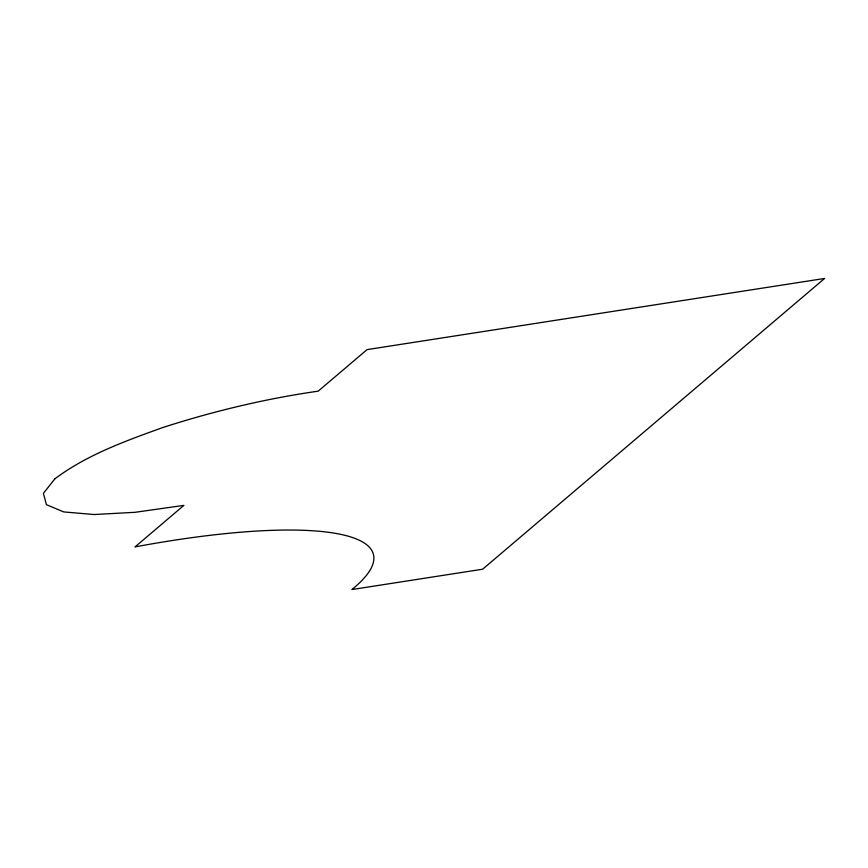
<?xml version="1.0" encoding="UTF-8"?>
<svg xmlns="http://www.w3.org/2000/svg" width="868" height="868" viewBox="0 0 868 868"><rect width="100%" height="100%" fill="white"/><g stroke="black" fill="none" stroke-linecap="round" stroke-linejoin="round"><path stroke-width="1.3" d="M54.944 478.767L43.4 493.339L46.416 504.677L63.755 511.925L94.124 514.529L135.191 512.294L183.875 505.382L135.017 546.916A319.24 68.55 -14.2 0 1 351.92 589.546L482.651 569.213L824.6 278.454L367.055 349.62L318.209 391.153C265.565 398.705 213.767 411.117 163.162 427.403C125.578 440.955 87.267 454.637 54.944 478.767"/></g></svg>
